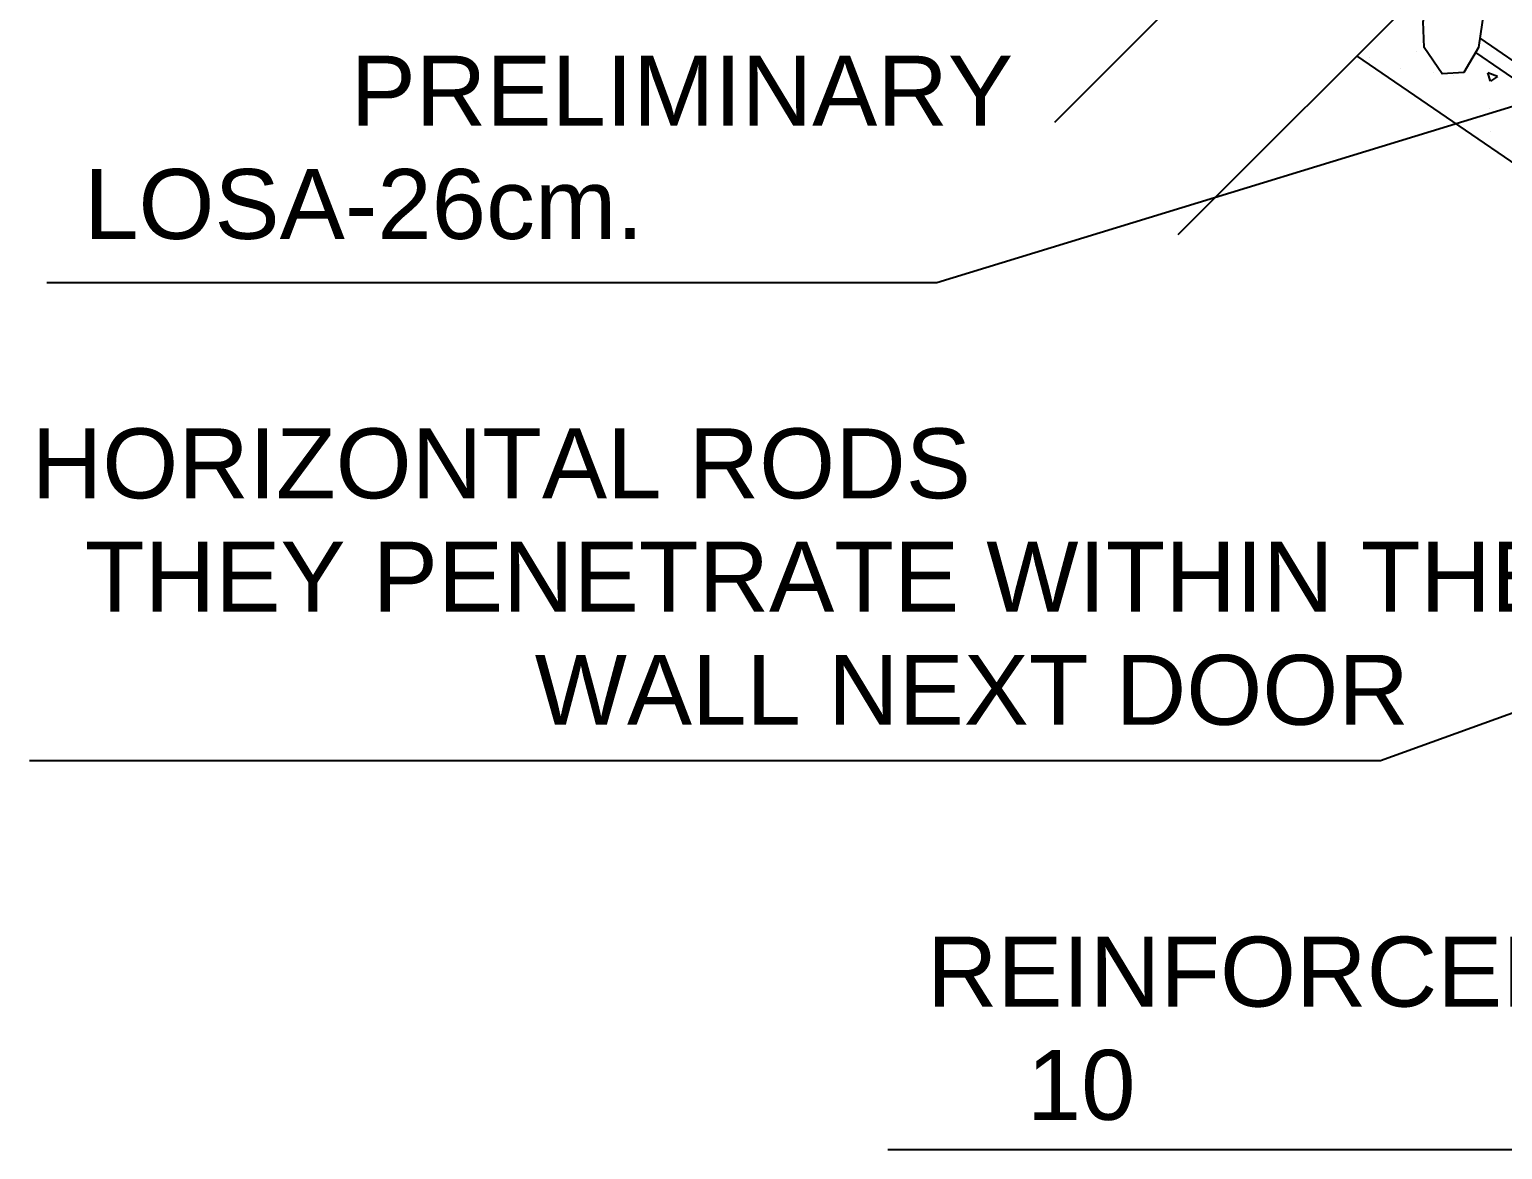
# Model space of a CAD drawing. Header units: millimetres. Extents: x 221 to 543, y -43 to 148.
# Drawn here: x 359.132 to 363.344, y 127.361 to 130.564 of the extents above; entities that cross this region are included whole.
import ezdxf

# ---------------------------------------------------------------- set-up
doc = ezdxf.new("R2010")
doc.units = ezdxf.units.MM
doc.linetypes.add('HIDDEN', pattern=[0.375, 0.25, -0.125])
for name, color, linetype in [('NOTAS', 7, 'Continuous'), ('SOMBRAS', 7, 'Continuous'), ('TRAZO', 7, 'Continuous')]:
    doc.layers.add(name, color=color, linetype=linetype)
doc.styles.add('HELV', font='HELVC-MS.SHX')

# ---------------------------------------------------------------- blocks, each defined once
blk = doc.blocks.new('*X18')
at = {"color": 0}
for p, q in [((-164.8, 182.15), (-164.8, 182.15)), ((-159.67, 182.86), (-159.67, 182.86)), ((-156.36, 182.48), (-156.36, 182.48)), ((-165.49, 181.1), (-164.79, 181.37)), ((-165.49, 181.1), (-164.99, 180.77)), ((-164.99, 180.77), (-164.79, 181.37)), ((-162.37, 181.15), (-162.37, 181.15)), ((-160.88, 181.37), (-160.88, 181.37)), ((-158.58, 181.65), (-158.58, 181.65)), ((-164.87, 180.82), (-164.87, 180.82)), ((-164.92, 178.82), (-164.92, 178.82)), ((-165, 177.2), (-165, 177.2))]:
    blk.add_line(p, q, dxfattribs=at)

msp = doc.modelspace()

# ---------------------------------------------------------------- linework, layer by layer
at = {"layer": 'NOTAS'}
for points in [[(359.1815, 129.8405), (361.7265, 129.8405), (363.6997, 130.445)], [(359.1321, 128.474), (362.9949, 128.474), (365.1308, 129.246)], [(361.5861, 127.3613), (365.0627, 127.3613), (366.6078, 128.6102)]]:
    msp.add_lwpolyline(points, dxfattribs=at)
at = {"layer": 'TRAZO'}
msp.add_line((366.4169, 128.096), (362.9272, 130.4889), dxfattribs=at)
for points in [[(363.825, 132.0608), (362.9897, 131.2256), (362.9967, 131.3081), (362.9758, 131.3648), (362.9281, 131.4245), (362.8803, 131.4126), (362.8475, 131.3499), (362.8386, 131.2455), (362.8744, 131.1022), (362.9372, 130.938), (362.9223, 130.8336), (362.8805, 130.7619), (362.8179, 130.759), (362.7671, 130.8336), (362.7641, 130.9082), (362.7958, 131.0317), (362.0624, 130.2983)], [(364.1776, 131.7392), (363.3423, 130.904), (363.3493, 130.9865), (363.3284, 131.0432), (363.2807, 131.1029), (363.2329, 131.091), (363.2001, 131.0283), (363.1912, 130.9239), (363.2271, 130.7806), (363.2898, 130.6164), (363.2749, 130.512), (363.2331, 130.4404), (363.1705, 130.4374), (363.1197, 130.512), (363.1167, 130.5867), (363.1484, 130.7101), (362.415, 129.9767)]]:
    msp.add_lwpolyline(points, dxfattribs=at)
at = {"layer": 'TRAZO', "linetype": 'HIDDEN'}
msp.add_lwpolyline([(363.2787, 130.5389), (366.2129, 128.5269), (366.1903, 128.4939), (363.267, 130.4984)], dxfattribs=at)

# ---------------------------------------------------------------- block references
at = {"layer": 'SOMBRAS', "xscale": -0.03999999999996362, "yscale": 0.04000000000002046, "zscale": 0.04000000000000001}
msp.add_blockref('*X18', (356.7098, 123.1853), dxfattribs=at)

# ---------------------------------------------------------------- texts
at = {"layer": 'NOTAS', "style": 'HELV'}
for s, p in [('PRELIMINARY', (360.0503, 130.2887)), ('LOSA-26cm.', (359.2884, 129.9649)), ('HORIZONTAL RODS', (359.1385, 129.2233)), ('THEY PENETRATE WITHIN THE', (359.2908, 128.8995)), ('WALL NEXT DOOR', (360.5766, 128.5757)), ('REINFORCEMENT STEEL', (361.6978, 127.77)), ('10', (361.9835, 127.4462))]:
    msp.add_text(s, height=0.2, dxfattribs=at).set_placement(p)

doc.saveas('drawing.dxf')
